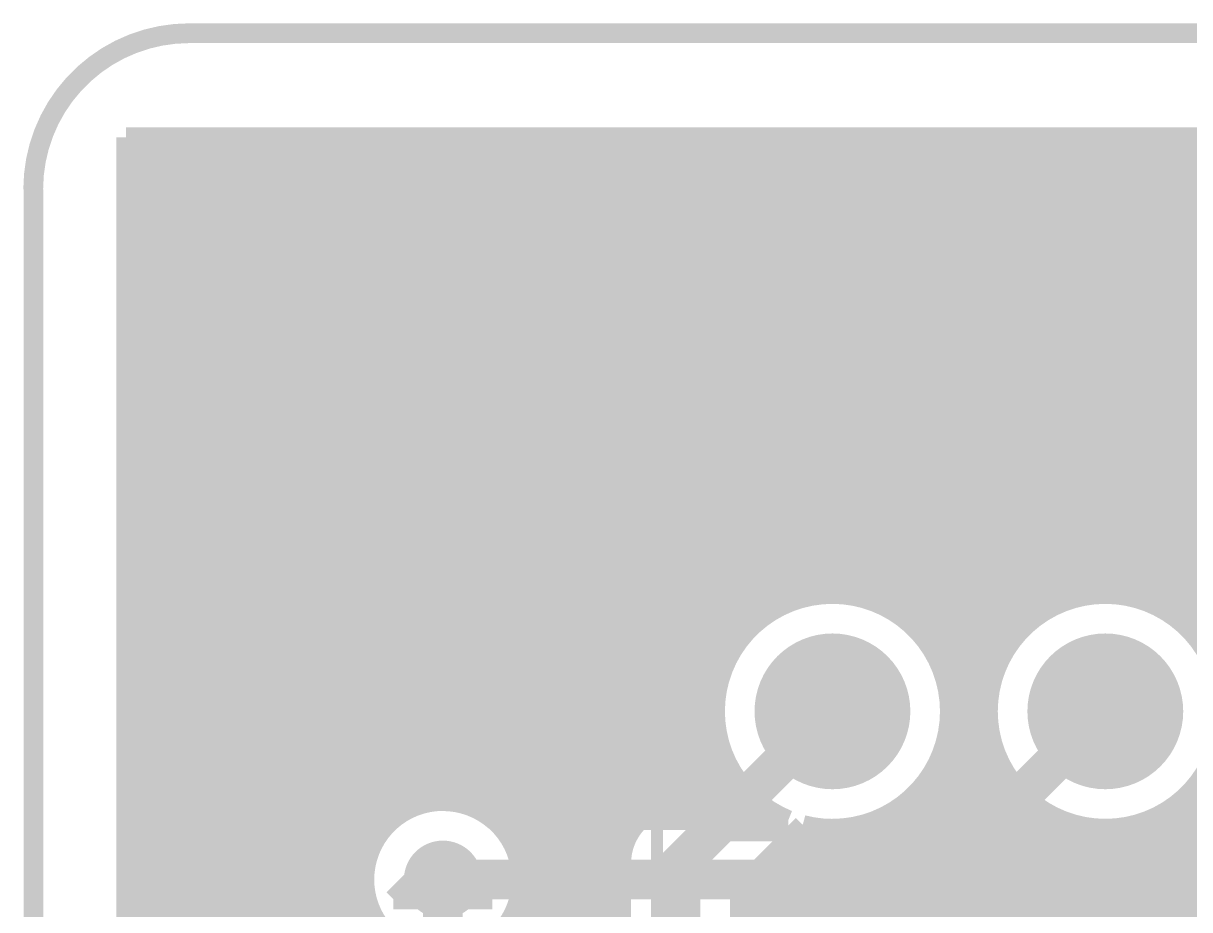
# Model space of a CAD drawing. Extents: x -5 to 100, y -56 to 115.
# Drawn here: x -5.13 to 9.83, y 103.75 to 115.13 of the extents above; entities that cross this region are included whole.
import ezdxf

# ---------------------------------------------------------------- set-up
doc = ezdxf.new("R2010")
doc.units = 0
doc.header["$MEASUREMENT"] = 0
doc.layers.get('0').update_dxf_attribs({"linetype": 'CONTINUOUS'})
for name, color, linetype in [('22-314-0_BOT', 7, 'CONTINUOUS'), ('22-314-0_DRD', 7, 'CONTINUOUS'), ('22-314-0_DRL', 2, 'CONTINUOUS'), ('22-314-0_SMB', 4, 'CONTINUOUS'), ('22-314-0_SMT', 3, 'CONTINUOUS'), ('22-314-0_SST', 5, 'CONTINUOUS'), ('22-314-0_TOP', 10, 'CONTINUOUS'), ('THRUHOLE_TAP', 12, 'CONTINUOUS')]:
    doc.layers.add(name, color=color, linetype=linetype)

# ---------------------------------------------------------------- blocks, each defined once
blk = doc.blocks.new('ROUND_1')
at = {"const_width": 0.99949}
blk.add_lwpolyline([(-0.499744, 0, 1), (0.499744, 0, 1)], format="xyb", close=True, dxfattribs=at)
blk = doc.blocks.new('ROUND_14')
at = {"const_width": 0.50038}
blk.add_lwpolyline([(-0.25019, 0, 1), (0.25019, 0, 1)], format="xyb", close=True, dxfattribs=at)
blk = doc.blocks.new('ROUND_17')
at = {"const_width": 0.54991}
blk.add_lwpolyline([(-0.274954, 0, 1), (0.274954, 0, 1)], format="xyb", close=True, dxfattribs=at)
blk = doc.blocks.new('ROUND_22')
at = {"const_width": 0.14986}
blk.add_lwpolyline([(-0.07493, 0, 1), (0.07493, 0, 1)], format="xyb", close=True, dxfattribs=at)

msp = doc.modelspace()

# ---------------------------------------------------------------- linework, layer by layer
at = {"layer": '22-314-0_BOT'}
for points, const_width in [([(98.425, 113.665), (-3.81, 113.665)], 0.254), ([(-3.81, 113.665), (-3.81, 92.2401)], 0.254), ([(98.425, 113.6396), (-3.81, 113.6396)], 0.254), ([(-3.5814, 113.665), (-3.5814, 92.79636)], 0.254), ([(-3.3528, 113.665), (-3.3528, 93.19514)], 0.254), ([(-3.1242, 113.665), (-3.1242, 93.50756)], 0.254), ([(-2.8956, 113.665), (-2.8956, 93.76918)], 0.254), ([(-2.667, 113.665), (-2.667, 93.99016)], 0.254), ([(-2.4384, 113.665), (-2.4384, 94.17812)], 0.254), ([(-2.2098, 113.665), (-2.2098, 94.34322)], 0.254), ([(-1.9812, 113.665), (-1.9812, 94.48292)], 0.254), ([(-1.7526, 113.665), (-1.7526, 94.6023)], 0.254), ([(-1.524, 113.665), (-1.524, 94.70644)], 0.254), ([(-1.2954, 113.665), (-1.2954, 94.79026)], 0.254), ([(-1.0668, 113.665), (-1.0668, 94.86138)], 0.254), ([(-0.8382, 113.665), (-0.8382, 94.91726)], 0.254), ([(-0.6096, 113.665), (-0.6096, 104.65816)], 0.254), ([(-0.381, 113.665), (-0.381, 104.92232)], 0.254), ([(-0.1524, 113.665), (-0.1524, 105.06202)], 0.254), ([(0.0762, 113.665), (0.0762, 105.1306)], 0.254), ([(0.3048, 113.665), (0.3048, 105.14584)], 0.254), ([(0.5334, 113.665), (0.5334, 105.10774)], 0.254), ([(0.762, 113.665), (0.762, 105.00868)], 0.254), ([(0.9906, 113.665), (0.9906, 104.8258)], 0.254), ([(1.2192, 113.665), (1.2192, 104.42956)], 0.254), ([(1.4478, 113.665), (1.4478, 97.16516)], 0.254), ([(1.6764, 113.665), (1.6764, 96.93656)], 0.254), ([(1.905, 113.665), (1.905, 96.70796)], 0.254), ([(2.1336, 113.665), (2.1336, 96.47936)], 0.254), ([(2.3622, 113.665), (2.3622, 96.25076)], 0.254), ([(2.5908, 113.665), (2.5908, 104.62514)], 0.254), ([(2.8194, 113.665), (2.8194, 104.94518)], 0.254), ([(3.048, 113.665), (3.048, 105.17378)], 0.254), ([(3.2766, 113.665), (3.2766, 105.40238)], 0.254), ([(3.5052, 113.665), (3.5052, 105.63098)], 0.254), ([(3.7338, 113.665), (3.7338, 105.85958)], 0.254), ([(3.9624, 113.665), (3.9624, 107.08132)], 0.254), ([(4.191, 113.665), (4.191, 107.37088)], 0.254), ([(4.4196, 113.665), (4.4196, 107.5563)], 0.254), ([(4.6482, 113.665), (4.6482, 107.68076)], 0.254), ([(4.8768, 113.665), (4.8768, 107.7595)], 0.254), ([(5.1054, 113.665), (5.1054, 107.7976)], 0.254), ([(5.334, 113.665), (5.334, 107.80268)], 0.254), ([(5.5626, 113.665), (5.5626, 107.7722)], 0.254), ([(5.7912, 113.665), (5.7912, 107.70616)], 0.254), ([(6.0198, 113.665), (6.0198, 107.5944)], 0.254), ([(6.2484, 113.665), (6.2484, 107.42676)], 0.254), ([(6.477, 113.665), (6.477, 107.17276)], 0.254), ([(6.7056, 113.665), (6.7056, 106.69016)], 0.254), ([(6.9342, 113.665), (6.9342, 100.7745)], 0.254), ([(7.1628, 113.665), (7.1628, 100.76688)], 0.254), ([(7.3914, 113.665), (7.3914, 106.94924)], 0.254), ([(7.62, 113.665), (7.62, 107.29468)], 0.254), ([(7.8486, 113.665), (7.8486, 107.5055)], 0.254), ([(8.0772, 113.665), (8.0772, 107.64774)], 0.254), ([(8.3058, 113.665), (8.3058, 107.73918)], 0.254), ([(8.5344, 113.665), (8.5344, 107.78998)], 0.254), ([(8.763, 113.665), (8.763, 107.80522)], 0.254), ([(8.9916, 113.665), (8.9916, 107.78744)], 0.254), ([(9.2202, 113.665), (9.2202, 107.73156)], 0.254), ([(9.4488, 113.665), (9.4488, 107.63504)], 0.254), ([(9.6774, 113.665), (9.6774, 107.48772)], 0.254), ([(9.906, 113.665), (9.906, 107.26674)], 0.254), ([(98.425, 113.411), (-3.81, 113.411)], 0.254), ([(98.425, 113.1824), (-3.81, 113.1824)], 0.254), ([(98.425, 112.9538), (-3.81, 112.9538)], 0.254), ([(98.425, 112.7252), (-3.81, 112.7252)], 0.254), ([(98.425, 112.4966), (-3.81, 112.4966)], 0.254), ([(98.425, 112.268), (-3.81, 112.268)], 0.254), ([(98.425, 112.0394), (-3.81, 112.0394)], 0.254), ([(98.425, 111.8108), (-3.81, 111.8108)], 0.254), ([(98.425, 111.5822), (-3.81, 111.5822)], 0.254), ([(98.425, 111.3536), (-3.81, 111.3536)], 0.254), ([(98.425, 111.125), (-3.81, 111.125)], 0.254), ([(98.425, 110.8964), (-3.81, 110.8964)], 0.254), ([(98.425, 110.6678), (-3.81, 110.6678)], 0.254), ([(98.425, 110.4392), (-3.81, 110.4392)], 0.254), ([(98.425, 110.2106), (-3.81, 110.2106)], 0.254), ([(98.425, 109.982), (-3.81, 109.982)], 0.254), ([(43.14444, 109.7534), (-3.81, 109.7534)], 0.254), ([(42.91584, 109.5248), (-3.81, 109.5248)], 0.254), ([(42.68724, 109.2962), (-3.81, 109.2962)], 0.254), ([(42.45864, 109.0676), (-3.81, 109.0676)], 0.254), ([(42.23004, 108.839), (-3.81, 108.839)], 0.254), ([(42.00144, 108.6104), (-3.81, 108.6104)], 0.254), ([(41.77284, 108.3818), (-3.81, 108.3818)], 0.254), ([(41.54424, 108.1532), (-3.81, 108.1532)], 0.254), ([(41.31564, 107.9246), (-3.81, 107.9246)], 0.254), ([(4.68376, 107.696), (-3.81, 107.696)], 0.254), ([(8.18388, 107.696), (5.81406, 107.696)], 0.254), ([(11.684, 107.696), (9.31418, 107.696)], 0.254), ([(4.29768, 107.4674), (-3.81, 107.4674)], 0.254), ([(7.7978, 107.4674), (6.20268, 107.4674)], 0.254), ([(11.29792, 107.4674), (9.7028, 107.4674)], 0.254), ([(4.07162, 107.2388), (-3.81, 107.2388)], 0.254), ([(7.57174, 107.2388), (6.42874, 107.2388)], 0.254), ([(11.07186, 107.2388), (9.92886, 107.2388)], 0.254), ([(3.92176, 107.0102), (-3.81, 107.0102)], 0.254), ([(7.42188, 107.0102), (6.5786, 107.0102)], 0.254), ([(3.8227, 106.7816), (-3.81, 106.7816)], 0.254), ([(7.32282, 106.7816), (6.67766, 106.7816)], 0.254), ([(3.76428, 106.553), (-3.81, 106.553)], 0.254), ([(7.2644, 106.553), (6.73608, 106.553)], 0.254), ([(13.335, 17.85366), (2.286, 28.90266), (2.286, 67.818), (6.604, 72.136), (6.604, 95.504), (3.302, 98.806), (3.302, 104.35082), (5.25018, 106.299)], 0.508), ([(3.74396, 106.3244), (-3.81, 106.3244)], 0.254), ([(7.24408, 106.3244), (6.7564, 106.3244)], 0.254), ([(3.75666, 106.0958), (-3.81, 106.0958)], 0.254), ([(7.25678, 106.0958), (6.7437, 106.0958)], 0.254), ([(3.74142, 105.8672), (-3.81, 105.8672)], 0.254), ([(3.79222, 105.918), (2.76606, 104.89438)], 0.254), ([(7.30504, 105.8672), (6.6929, 105.8672)], 0.254), ([(6.7056, 105.90784), (6.7056, 102.09022)], 0.254), ([(10.79246, 105.918), (9.87806, 105.00614)], 0.254), ([(7.3914, 105.64622), (7.3914, 102.35184)], 0.254), ([(3.51282, 105.6386), (-3.81, 105.6386)], 0.254), ([(7.39648, 105.6386), (6.604, 105.6386)], 0.254), ([(3.28422, 105.41), (-3.81, 105.41)], 0.254), ([(7.53364, 105.41), (6.46684, 105.41)], 0.254), ([(6.477, 105.4227), (6.477, 102.57536)], 0.254), ([(7.62, 105.30078), (7.62, 102.69728)], 0.254), ([(9.906, 105.33126), (9.906, 105.03154)], 0.254), ([(3.05562, 105.1814), (-3.81, 105.1814)], 0.254), ([(6.2484, 105.1687), (6.2484, 102.82936)], 0.254), ([(7.73938, 105.1814), (6.2611, 105.1814)], 0.254), ([(7.8486, 105.08996), (7.8486, 102.9081)], 0.254), ([(9.6774, 105.11028), (9.6774, 104.65816)], 0.254), ([(10.05586, 105.1814), (9.76122, 105.1814)], 0.254), ([(-0.34036, 104.9528), (-3.81, 104.9528)], 0.254), ([(2.82702, 104.9528), (0.84836, 104.9528)], 0.254), ([(8.07212, 104.9528), (5.92836, 104.9528)], 0.254), ([(6.0198, 105.0036), (6.0198, 102.99446)], 0.254), ([(8.0772, 104.95026), (8.0772, 103.0478)], 0.254), ([(9.8298, 104.9528), (9.42848, 104.9528)], 0.254), ([(9.4488, 104.96296), (9.4488, 103.0351)], 0.254), ([(4.86918, 104.84104), (4.064, 104.03586)], 0.254), ([(4.8768, 104.8385), (4.8768, 103.15956)], 0.254), ([(5.1054, 104.79786), (5.1054, 103.2002)], 0.254), ([(5.334, 104.79278), (5.334, 103.20528)], 0.254), ([(5.5626, 104.82326), (5.5626, 103.1748)], 0.254), ([(5.7912, 104.89184), (5.7912, 103.10622)], 0.254), ([(8.3058, 104.85882), (8.3058, 103.13924)], 0.254), ([(8.5344, 104.80802), (8.5344, 103.19004)], 0.254), ([(8.763, 104.79278), (8.763, 103.20528)], 0.254), ([(8.9916, 104.81056), (8.9916, 103.1875)], 0.254), ([(9.2202, 104.86644), (9.2202, 103.13162)], 0.254), ([(-0.56642, 104.7242), (-3.81, 104.7242)], 0.254), ([(2.63652, 104.7242), (1.07442, 104.7242)], 0.254), ([(4.6482, 104.62006), (4.6482, 103.08082)], 0.254), ([(9.69772, 104.7242), (4.75234, 104.7242)], 0.254), ([(-0.68834, 104.4956), (-3.81, 104.4956)], 0.254), ([(2.5527, 104.4956), (1.19634, 104.4956)], 0.254), ([(9.652, 104.4956), (4.52374, 104.4956)], 0.254), ([(9.652, 104.46258), (9.652, 102.9081)], 0.254), ([(2.54, 104.35082), (2.54, 98.806)], 0.254), ([(4.4196, 104.39146), (4.4196, 102.95636)], 0.254), ([(-0.74422, 104.267), (-3.81, 104.267)], 0.254), ([(1.016, 41.91), (1.27, 42.164), (1.27, 68.072), (5.842, 72.644), (5.842, 91.694), (0.254, 97.282), (0.254, 104.14)], 0.508), ([(2.54, 104.267), (1.25222, 104.267)], 0.254), ([(4.191, 104.16286), (4.191, 102.77094)], 0.254), ([(9.652, 104.267), (4.29514, 104.267)], 0.254), ([(-0.74676, 104.0384), (-3.81, 104.0384)], 0.254), ([(2.54, 104.0384), (1.25476, 104.0384)], 0.254), ([(4.064, 104.03586), (4.064, 102.6287)], 0.254), ([(9.652, 104.0384), (4.06654, 104.0384)], 0.254), ([(1.2192, 103.85044), (1.2192, 97.39376)], 0.254), ([(-0.6985, 103.8098), (-3.81, 103.8098)], 0.254), ([(2.54, 103.8098), (1.2065, 103.8098)], 0.254), ([(9.652, 103.8098), (4.064, 103.8098)], 0.254)]:
    msp.add_lwpolyline(points, dxfattribs=dict(at, const_width=const_width))
at = {"layer": '22-314-0_BOT', "const_width": 0.254}
for points in [[(5.25018, 107.80522, 0.4142136), (3.74396, 106.299)], [(6.7564, 106.299, 0.4142136), (5.25018, 107.80522)], [(8.7503, 107.80522, 0.4142136), (7.24408, 106.299)], [(10.25652, 106.299, 0.4142136), (8.7503, 107.80522)], [(3.74396, 106.299, 0.0639892), (3.7929, 105.91818)], [(5.25018, 104.79278, 0.4142136), (6.7564, 106.299)], [(7.24408, 106.299, 0.4142136), (8.7503, 104.79278)], [(8.7503, 104.79278, 0.4142136), (10.25652, 106.299)], [(0.254, 105.14838, 0.4142136), (-0.75438, 104.14)], [(1.26238, 104.14, 0.4142136), (0.254, 105.14838)], [(9.87552, 105.00106, 0.1989124), (9.65248, 104.46258)], [(9.87552, 105.00106, 0.1989124), (9.65248, 104.46258)], [(2.76352, 104.8893, 0.1989124), (2.54048, 104.35082)], [(2.76352, 104.8893, 0.1989124), (2.54048, 104.35082)], [(4.86918, 104.84104, 0.0639891), (5.25018, 104.79208)], [(-0.75438, 104.14, 0.1804439), (-0.50802, 103.47958)], [(1.016, 103.4796, 0.1804437), (1.26235, 104.14)]]:
    msp.add_lwpolyline(points, format="xyb", dxfattribs=at)
at = {"layer": '22-314-0_DRD', "const_width": 0.254}
msp.add_lwpolyline([(-2.99974, 115.00104, 0.4142136), (-5.00126, 112.99952)], format="xyb", dxfattribs=at)
for points in [[(98.00082, 115.00104), (-2.99974, 115.00104)], [(-4.99872, 112.99952), (-4.99872, -2.99974)], [(5.25018, 106.934), (4.61518, 106.299)], [(5.88518, 106.299), (5.25018, 106.934)], [(8.7503, 106.934), (8.1153, 106.299)], [(9.3853, 106.299), (8.7503, 106.934)], [(4.61518, 106.299), (5.25018, 105.664)], [(5.25018, 105.664), (5.88518, 106.299)], [(8.1153, 106.299), (8.7503, 105.664)], [(8.7503, 105.664), (9.3853, 106.299)], [(0.254, 104.521), (-0.381, 103.886)], [(0.889, 103.886), (0.254, 104.521)], [(-0.381, 103.886), (0.889, 103.886)]]:
    msp.add_lwpolyline(points, dxfattribs=at)
at = {"layer": '22-314-0_DRL', "const_width": 0.254}
msp.add_lwpolyline([(-2.99974, 115.00104, 0.4142136), (-5.00126, 112.99952)], format="xyb", dxfattribs=at)
for points in [[(98.00082, 115.00104), (-2.99974, 115.00104)], [(-4.99872, 112.99952), (-4.99872, -2.99974)]]:
    msp.add_lwpolyline(points, dxfattribs=at)
at = {"layer": '22-314-0_SST', "const_width": 0.1524}
for points in [[(14.54912, 108.93044), (13.59916, 108.93044), (13.59916, 108.8009), (13.59916, 108.72978), (5.75056, 108.72978), (4.7498, 108.72978), (3.1496, 108.72978)], [(4.7498, 108.72978), (4.7498, 108.62818), (5.75056, 108.62818), (5.75056, 108.72978)], [(2.99974, 108.57992), (2.99974, 106.74858), (2.49936, 106.74858), (2.49936, 105.34904), (2.99974, 105.34904), (2.99974, 102.15118), (2.49936, 102.15118), (2.49936, 100.7491), (2.99974, 100.7491), (2.99974, 98.87966)], [(3.66014, 107.88904), (3.66014, 104.70896), (6.84022, 104.70896), (6.84022, 107.88904), (3.66014, 107.88904)], [(7.16026, 107.88904), (7.16026, 104.70896), (10.34034, 104.70896), (10.34034, 107.88904), (7.16026, 107.88904)], [(5.56768, 106.6165), (5.56768, 105.9815), (4.93268, 105.9815), (5.13334, 106.18216), (5.36702, 106.18216), (5.36702, 106.41584), (5.56768, 106.6165), (4.93268, 106.6165), (5.13334, 106.41584), (5.36702, 106.41584)], [(4.93268, 106.6165), (4.93268, 105.9815)], [(8.86714, 106.41584), (8.63346, 106.41584), (8.4328, 106.6165), (8.4328, 105.9815), (9.0678, 105.9815), (8.86714, 106.18216), (8.86714, 106.41584), (9.0678, 106.6165), (9.0678, 105.9815)], [(9.0678, 106.6165), (8.4328, 106.6165)], [(5.13334, 106.18216), (5.13334, 106.41584)], [(8.86714, 106.18216), (8.63346, 106.18216), (8.63346, 106.41584)], [(5.36702, 106.18216), (5.56768, 105.9815)], [(8.4328, 105.9815), (8.63346, 106.18216)]]:
    msp.add_lwpolyline(points, dxfattribs=at)
msp.add_lwpolyline([(3.1496, 108.72978, 0.4142136), (2.99974, 108.57992)], format="xyb", dxfattribs=at)
at = {"layer": '22-314-0_TOP'}
for points, const_width in [([(98.425, 113.665), (-3.81, 113.665)], 0.254), ([(-3.81, 113.665), (-3.81, 92.2401)], 0.254), ([(98.425, 113.6396), (-3.81, 113.6396)], 0.254), ([(-3.5814, 113.665), (-3.5814, 92.79636)], 0.254), ([(-3.3528, 113.665), (-3.3528, 93.19514)], 0.254), ([(-3.1242, 113.665), (-3.1242, 93.50756)], 0.254), ([(-2.8956, 113.665), (-2.8956, 93.76918)], 0.254), ([(-2.667, 113.665), (-2.667, 93.99016)], 0.254), ([(-2.4384, 113.665), (-2.4384, 94.17812)], 0.254), ([(-2.2098, 113.665), (-2.2098, 94.34322)], 0.254), ([(-1.9812, 113.665), (-1.9812, 94.48292)], 0.254), ([(-1.7526, 113.665), (-1.7526, 94.6023)], 0.254), ([(-1.524, 113.665), (-1.524, 94.70644)], 0.254), ([(-1.2954, 113.665), (-1.2954, 94.79026)], 0.254), ([(-1.0668, 113.665), (-1.0668, 94.86138)], 0.254), ([(-0.8382, 113.665), (-0.8382, 94.91726)], 0.254), ([(-0.6096, 113.665), (-0.6096, 104.65816)], 0.254), ([(-0.381, 113.665), (-0.381, 104.92232)], 0.254), ([(-0.1524, 113.665), (-0.1524, 105.06202)], 0.254), ([(0.0762, 113.665), (0.0762, 105.1306)], 0.254), ([(0.3048, 113.665), (0.3048, 105.14584)], 0.254), ([(0.5334, 113.665), (0.5334, 105.10774)], 0.254), ([(0.762, 113.665), (0.762, 105.00868)], 0.254), ([(0.9906, 113.665), (0.9906, 104.902)], 0.254), ([(1.2192, 113.665), (1.2192, 104.902)], 0.254), ([(1.4478, 113.665), (1.4478, 104.902)], 0.254), ([(1.6764, 113.665), (1.6764, 104.902)], 0.254), ([(1.905, 113.665), (1.905, 104.902)], 0.254), ([(2.1336, 113.665), (2.1336, 104.902)], 0.254), ([(2.3622, 113.665), (2.3622, 104.902)], 0.254), ([(2.5908, 113.665), (2.5908, 104.902)], 0.254), ([(2.8194, 113.665), (2.8194, 104.902)], 0.254), ([(3.048, 113.665), (3.048, 104.902)], 0.254), ([(3.2766, 113.665), (3.2766, 104.902)], 0.254), ([(3.5052, 113.665), (3.5052, 104.902)], 0.254), ([(3.7338, 113.665), (3.7338, 104.902)], 0.254), ([(3.9624, 113.665), (3.9624, 107.08132)], 0.254), ([(4.191, 113.665), (4.191, 107.37088)], 0.254), ([(4.4196, 113.665), (4.4196, 107.5563)], 0.254), ([(4.6482, 113.665), (4.6482, 107.68076)], 0.254), ([(4.8768, 113.665), (4.8768, 107.7595)], 0.254), ([(5.1054, 113.665), (5.1054, 107.7976)], 0.254), ([(5.334, 113.665), (5.334, 107.80268)], 0.254), ([(5.5626, 113.665), (5.5626, 107.7722)], 0.254), ([(5.7912, 113.665), (5.7912, 107.70616)], 0.254), ([(6.0198, 113.665), (6.0198, 107.5944)], 0.254), ([(6.2484, 113.665), (6.2484, 107.42676)], 0.254), ([(6.477, 113.665), (6.477, 107.17276)], 0.254), ([(6.7056, 113.665), (6.7056, 106.69016)], 0.254), ([(6.9342, 113.665), (6.9342, 105.55986)], 0.254), ([(7.1628, 113.665), (7.1628, 105.78846)], 0.254), ([(7.3914, 113.665), (7.3914, 106.94924)], 0.254), ([(7.62, 113.665), (7.62, 107.29468)], 0.254), ([(7.8486, 113.665), (7.8486, 107.5055)], 0.254), ([(8.0772, 113.665), (8.0772, 107.64774)], 0.254), ([(8.3058, 113.665), (8.3058, 107.73918)], 0.254), ([(8.5344, 113.665), (8.5344, 107.78998)], 0.254), ([(8.763, 113.665), (8.763, 107.80522)], 0.254), ([(8.9916, 113.665), (8.9916, 107.78744)], 0.254), ([(9.2202, 113.665), (9.2202, 107.73156)], 0.254), ([(9.4488, 113.665), (9.4488, 107.63504)], 0.254), ([(9.6774, 113.665), (9.6774, 107.48772)], 0.254), ([(9.906, 113.665), (9.906, 107.26674)], 0.254), ([(98.425, 113.411), (-3.81, 113.411)], 0.254), ([(98.425, 113.1824), (-3.81, 113.1824)], 0.254), ([(98.425, 112.9538), (-3.81, 112.9538)], 0.254), ([(98.425, 112.7252), (-3.81, 112.7252)], 0.254), ([(98.425, 112.4966), (-3.81, 112.4966)], 0.254), ([(98.425, 112.268), (-3.81, 112.268)], 0.254), ([(98.425, 112.0394), (-3.81, 112.0394)], 0.254), ([(98.425, 111.8108), (-3.81, 111.8108)], 0.254), ([(98.425, 111.5822), (-3.81, 111.5822)], 0.254), ([(98.425, 111.3536), (-3.81, 111.3536)], 0.254), ([(98.425, 111.125), (-3.81, 111.125)], 0.254), ([(98.425, 110.8964), (-3.81, 110.8964)], 0.254), ([(98.425, 110.6678), (-3.81, 110.6678)], 0.254), ([(98.425, 110.4392), (-3.81, 110.4392)], 0.254), ([(98.425, 110.2106), (-3.81, 110.2106)], 0.254), ([(98.425, 109.982), (-3.81, 109.982)], 0.254), ([(98.425, 109.7534), (-3.81, 109.7534)], 0.254), ([(98.425, 109.5248), (-3.81, 109.5248)], 0.254), ([(98.425, 109.2962), (-3.81, 109.2962)], 0.254), ([(98.425, 109.0676), (-3.81, 109.0676)], 0.254), ([(98.425, 108.839), (-3.81, 108.839)], 0.254), ([(98.425, 108.6104), (-3.81, 108.6104)], 0.254), ([(98.425, 108.3818), (-3.81, 108.3818)], 0.254), ([(98.425, 108.1532), (-3.81, 108.1532)], 0.254), ([(91.19108, 107.9246), (-3.81, 107.9246)], 0.254), ([(4.68376, 107.696), (-3.81, 107.696)], 0.254), ([(8.18388, 107.696), (5.81406, 107.696)], 0.254), ([(11.684, 107.696), (9.31418, 107.696)], 0.254), ([(4.29768, 107.4674), (-3.81, 107.4674)], 0.254), ([(7.7978, 107.4674), (6.20268, 107.4674)], 0.254), ([(11.29792, 107.4674), (9.7028, 107.4674)], 0.254), ([(4.07162, 107.2388), (-3.81, 107.2388)], 0.254), ([(7.57174, 107.2388), (6.42874, 107.2388)], 0.254), ([(11.07186, 107.2388), (9.92886, 107.2388)], 0.254), ([(3.92176, 107.0102), (-3.81, 107.0102)], 0.254), ([(7.42188, 107.0102), (6.5786, 107.0102)], 0.254), ([(3.8227, 106.7816), (-3.81, 106.7816)], 0.254), ([(7.32282, 106.7816), (6.67766, 106.7816)], 0.254), ([(3.76428, 106.553), (-3.81, 106.553)], 0.254), ([(7.2644, 106.553), (6.73608, 106.553)], 0.254), ([(0.254, 104.14), (6.5913, 104.14), (8.7503, 106.299)], 0.508), ([(3.74396, 106.3244), (-3.81, 106.3244)], 0.254), ([(7.24408, 106.3244), (6.7564, 106.3244)], 0.254), ([(3.75666, 106.0958), (-3.81, 106.0958)], 0.254), ([(7.25678, 106.0958), (6.7437, 106.0958)], 0.254), ([(3.80492, 105.8672), (-3.81, 105.8672)], 0.254), ([(7.29234, 105.918), (6.27634, 104.902)], 0.254), ([(7.24154, 105.8672), (6.6929, 105.8672)], 0.254), ([(6.7056, 105.90784), (6.7056, 105.33126)], 0.254), ([(3.89636, 105.6386), (-3.81, 105.6386)], 0.254), ([(3.9624, 105.51668), (3.9624, 104.902)], 0.254), ([(7.01294, 105.6386), (6.604, 105.6386)], 0.254), ([(4.03352, 105.41), (-3.81, 105.41)], 0.254), ([(6.78434, 105.41), (6.46684, 105.41)], 0.254), ([(6.477, 105.4227), (6.477, 105.10266)], 0.254), ([(4.191, 105.22712), (4.191, 104.902)], 0.254), ([(9.906, 105.33126), (9.906, 102.6668)], 0.254), ([(4.23926, 105.1814), (-3.81, 105.1814)], 0.254), ([(6.2484, 105.1687), (6.2484, 104.902)], 0.254), ([(6.55574, 105.1814), (6.2611, 105.1814)], 0.254), ([(9.6774, 105.11028), (9.6774, 102.88778)], 0.254), ([(11.2395, 105.1814), (9.76122, 105.1814)], 0.254), ([(-0.34036, 104.9528), (-3.81, 104.9528)], 0.254), ([(4.572, 104.9528), (0.84836, 104.9528)], 0.254), ([(4.68376, 104.902), (0.91186, 104.902)], 0.254), ([(4.4196, 105.0417), (4.4196, 104.902)], 0.254), ([(6.27634, 104.902), (5.81406, 104.902)], 0.254), ([(6.32714, 104.9528), (5.92836, 104.9528)], 0.254), ([(6.0198, 105.0036), (6.0198, 104.902)], 0.254), ([(11.57224, 104.9528), (9.42848, 104.9528)], 0.254), ([(9.4488, 104.96296), (9.4488, 103.0351)], 0.254), ([(8.3693, 104.84104), (7.13486, 103.60406)], 0.254), ([(8.3058, 104.77754), (8.3058, 103.13924)], 0.254), ([(8.5344, 104.80802), (8.5344, 103.19004)], 0.254), ([(8.763, 104.79278), (8.763, 103.20528)], 0.254), ([(8.9916, 104.81056), (8.9916, 103.1875)], 0.254), ([(9.2202, 104.86644), (9.2202, 103.13162)], 0.254), ([(-0.56642, 104.7242), (-3.81, 104.7242)], 0.254), ([(77.5462, 104.7242), (8.25246, 104.7242)], 0.254), ([(-0.68834, 104.4956), (-3.81, 104.4956)], 0.254), ([(77.7748, 104.4956), (8.02386, 104.4956)], 0.254), ([(8.0772, 104.54894), (8.0772, 103.0478)], 0.254), ([(7.8486, 104.32034), (7.8486, 102.9081)], 0.254), ([(-0.74422, 104.267), (-3.81, 104.267)], 0.254), ([(78.0034, 104.267), (7.79526, 104.267)], 0.254), ([(-0.74676, 104.0384), (-3.81, 104.0384)], 0.254), ([(78.2447, 104.0384), (7.56666, 104.0384)], 0.254), ([(7.62, 104.09174), (7.62, 102.69728)], 0.254), ([(7.3914, 103.86314), (7.3914, 102.35184)], 0.254), ([(-0.6985, 103.8098), (-3.81, 103.8098)], 0.254), ([(82.56524, 103.8098), (7.33806, 103.8098)], 0.254), ([(7.1628, 103.63454), (7.1628, 100.76688)], 0.254)]:
    msp.add_lwpolyline(points, dxfattribs=dict(at, const_width=const_width))
at = {"layer": '22-314-0_TOP', "const_width": 0.254}
for points in [[(5.25018, 107.80522, 0.4142136), (3.74396, 106.299)], [(6.7564, 106.299, 0.4142136), (5.25018, 107.80522)], [(8.7503, 107.80522, 0.4142136), (7.24408, 106.299)], [(10.25652, 106.299, 0.4142136), (8.7503, 107.80522)], [(3.74396, 106.299, 0.3053957), (4.68376, 104.902)], [(5.81406, 104.902, 0.3058226), (6.7564, 106.299)], [(7.24408, 106.299, 0.0639892), (7.29302, 105.91818)], [(8.7503, 104.79278, 0.4142136), (10.25652, 106.299)], [(0.254, 105.14838, 0.4142136), (-0.75438, 104.14)], [(0.91186, 104.902, 0.1799515), (0.254, 105.14669)], [(8.3693, 104.84104, 0.0639891), (8.7503, 104.79208)], [(-0.75438, 104.14, 0.4142136), (0.254, 103.13162)]]:
    msp.add_lwpolyline(points, format="xyb", dxfattribs=at)

# ---------------------------------------------------------------- block references
at = {"layer": '22-314-0_BOT'}
for name, p in [('ROUND_1', (5.25018, 106.299)), ('ROUND_1', (8.7503, 106.299)), ('ROUND_14', (0.254, 104.14))]:
    msp.add_blockref(name, p, dxfattribs=at)
at = {"layer": '22-314-0_DRL'}
for name, p in [('ROUND_17', (5.25018, 106.299)), ('ROUND_17', (8.7503, 106.299)), ('ROUND_22', (0.254, 104.14))]:
    msp.add_blockref(name, p, dxfattribs=at)
at = {"layer": '22-314-0_SMB'}
for p in [(5.25018, 106.299), (8.7503, 106.299)]:
    msp.add_blockref('ROUND_1', p, dxfattribs=at)
at = {"layer": '22-314-0_SMT'}
for p in [(5.25018, 106.299), (8.7503, 106.299)]:
    msp.add_blockref('ROUND_1', p, dxfattribs=at)
at = {"layer": '22-314-0_TOP'}
for name, p in [('ROUND_1', (5.25018, 106.299)), ('ROUND_1', (8.7503, 106.299)), ('ROUND_14', (0.254, 104.14))]:
    msp.add_blockref(name, p, dxfattribs=at)
at = {"layer": 'THRUHOLE_TAP'}
for name, p in [('ROUND_17', (5.25018, 106.299)), ('ROUND_17', (8.7503, 106.299)), ('ROUND_22', (0.254, 104.14))]:
    msp.add_blockref(name, p, dxfattribs=at)

doc.saveas('drawing.dxf')
